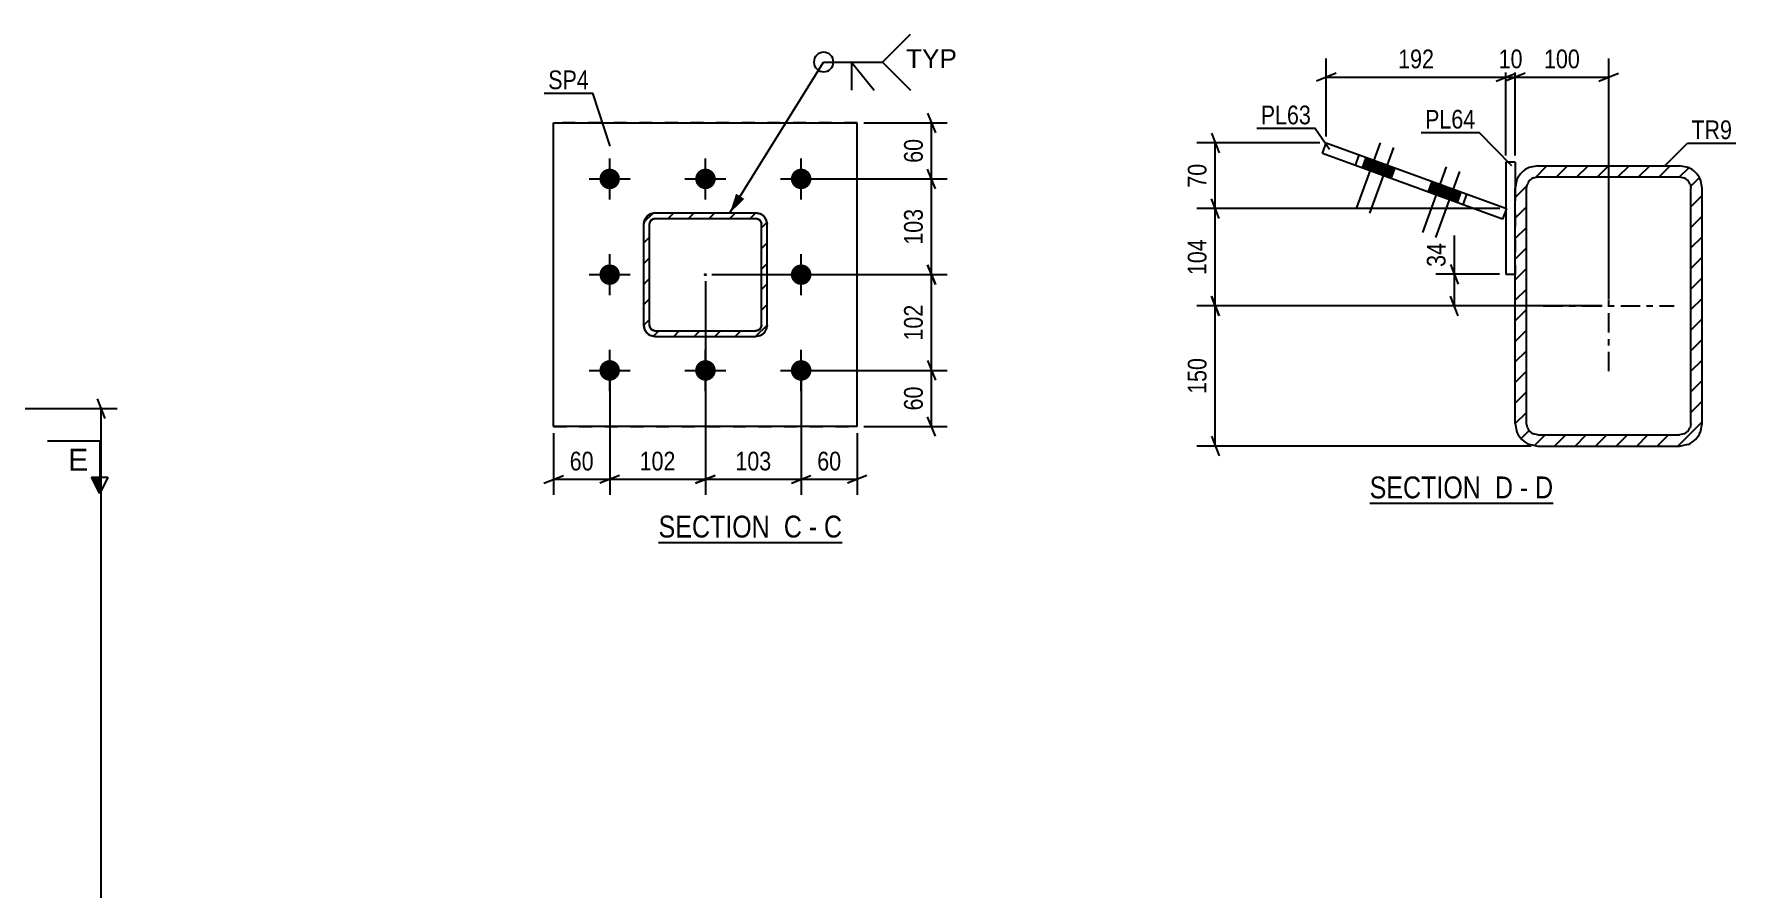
# Model space of a CAD drawing. Header units: millimetres. Extents: x -98 to 743, y -243 to 351.
# Drawn here: x 266.9 to 527.2, y -66 to 64.8 of the extents above; entities that cross this region are included whole.
import ezdxf

# ---------------------------------------------------------------- set-up
doc = ezdxf.new("R2010")
doc.units = ezdxf.units.MM
doc.linetypes.add('DXK_LINE_DOT2', pattern=[3.9198, 1.9599, -1.9599])
doc.linetypes.add('DXK_LINE_DOT3', pattern=[5.9187, 2.979, -0.9799, 0.9799, -0.9799])
doc.styles.add('Arial', font='ARIAL.TTF', dxfattribs={"height": 0.2})
doc.styles.add('Arial Narrow', font='ARIALN.TTF', dxfattribs={"height": 0.2})

# ---------------------------------------------------------------- blocks, each defined once
blk = doc.blocks.new('Unknown-389632146-19 - 13303')
at = {"color": 6, "linetype": 'Continuous'}
blk.add_line((471.22, -6.98), (499.29, -6.98), dxfattribs=at)
at = {"color": 0, "linetype": 'Continuous'}
blk.add_wipeout([(489.33, -6.23), (489.33, -2.73), (471.22, -2.73), (471.22, -6.23)], dxfattribs=at)
at = {"color": 7, "linetype": 'Continuous', "style": 'Arial Narrow'}
blk.add_text('SECTION ', height=3.34, dxfattribs=at).set_placement((471.22, -6.23))
at = {"color": 0, "linetype": 'Continuous'}
blk.add_wipeout([(493.15, -6.23), (493.15, -2.73), (490.38, -2.73), (490.38, -6.23)], dxfattribs=at)
blk.add_wipeout([(495.47, -6.23), (495.47, -2.73), (494.2, -2.73), (494.2, -6.23)], dxfattribs=at)
at = {"color": 7, "linetype": 'Continuous', "style": 'Arial Narrow'}
blk.add_text('D', height=3.34, dxfattribs=at).set_placement((490.38, -6.23))
at = {"color": 0, "linetype": 'Continuous'}
blk.add_wipeout([(499.29, -6.23), (499.29, -2.73), (496.52, -2.73), (496.52, -6.23)], dxfattribs=at)
at = {"color": 7, "linetype": 'Continuous', "style": 'Arial Narrow'}
for s, p in [('-', (494.2, -6.23)), ('D', (496.52, -6.23))]:
    blk.add_text(s, height=3.34, dxfattribs=at).set_placement(p)
blk = doc.blocks.new('Unknown-389632146-15 - 1375')
at = {"color": 6, "linetype": 'Continuous'}
blk.add_line((362.45, -12.97), (390.52, -12.97), dxfattribs=at)
at = {"color": 0, "linetype": 'Continuous'}
blk.add_wipeout([(380.56, -12.22), (380.56, -8.72), (362.45, -8.72), (362.45, -12.22)], dxfattribs=at)
at = {"color": 7, "linetype": 'Continuous', "style": 'Arial Narrow'}
blk.add_text('SECTION ', height=3.34, dxfattribs=at).set_placement((362.45, -12.22))
at = {"color": 0, "linetype": 'Continuous'}
blk.add_wipeout([(384.38, -12.22), (384.38, -8.72), (381.61, -8.72), (381.61, -12.22)], dxfattribs=at)
blk.add_wipeout([(386.7, -12.22), (386.7, -8.72), (385.43, -8.72), (385.43, -12.22)], dxfattribs=at)
at = {"color": 7, "linetype": 'Continuous', "style": 'Arial Narrow'}
blk.add_text('C', height=3.34, dxfattribs=at).set_placement((381.61, -12.22))
at = {"color": 0, "linetype": 'Continuous'}
blk.add_wipeout([(390.52, -12.22), (390.52, -8.72), (387.75, -8.72), (387.75, -12.22)], dxfattribs=at)
at = {"color": 7, "linetype": 'Continuous', "style": 'Arial Narrow'}
for s, p in [('C', (387.75, -12.22)), ('-', (385.43, -12.22))]:
    blk.add_text(s, height=3.34, dxfattribs=at).set_placement(p)
blk = doc.blocks.new('Part-389632146-13367 - 13303')
at = {"linetype": 'Continuous'}
h = blk.add_hatch(dxfattribs=at)
h.set_pattern_fill('', scale=0.7, style=0, pattern_type=0)
h.set_pattern_definition([(45, (493.4905, 5.195), (-1.57154, 1.57154), [])])
h.paths.add_polyline_path([(493.49, 41.19), (493.49, 5.19), (493.75, 3.88), (494.49, 2.77), (495.61, 2.03), (496.92, 1.77), (518.63, 1.77), (519.95, 2.03), (521.06, 2.77), (521.8, 3.88), (522.06, 5.19), (522.06, 41.19), (521.8, 42.51), (521.06, 43.62), (519.95, 44.36), (518.63, 44.62), (496.92, 44.62), (495.61, 44.36), (494.49, 43.62), (493.75, 42.51)])
h.paths.add_polyline_path([(495.71, 42.41), (496.26, 42.78), (496.92, 42.91), (518.63, 42.91), (519.29, 42.78), (519.85, 42.41), (520.22, 41.85), (520.35, 41.19), (520.35, 5.19), (520.22, 4.54), (519.85, 3.98), (519.29, 3.61), (518.63, 3.48), (496.92, 3.48), (496.26, 3.61), (495.71, 3.98), (495.34, 4.54), (495.2, 5.19), (495.2, 41.19), (495.34, 41.85)])
at = {"color": 2, "linetype": 'Continuous'}
for p, q in [((496.92, 44.62), (495.61, 44.36)), ((496.92, 44.62), (518.63, 44.62)), ((519.95, 44.36), (518.63, 44.62)), ((493.75, 42.51), (493.49, 41.19)), ((495.2, 41.19), (495.34, 41.85)), ((496.26, 42.78), (496.92, 42.91)), ((496.92, 42.91), (518.63, 42.91)), ((518.63, 42.91), (519.29, 42.78)), ((520.22, 41.85), (520.35, 41.19)), ((522.06, 41.19), (521.8, 42.51)), ((493.49, 5.19), (493.49, 41.19)), ((495.2, 5.19), (495.2, 41.19)), ((520.35, 5.19), (520.35, 41.19)), ((522.06, 5.19), (522.06, 41.19)), ((493.49, 5.19), (493.75, 3.88)), ((495.34, 4.54), (495.2, 5.19)), ((496.92, 3.48), (496.26, 3.61)), ((496.92, 3.48), (518.63, 3.48)), ((519.29, 3.61), (518.63, 3.48)), ((520.35, 5.19), (520.22, 4.54)), ((521.8, 3.88), (522.06, 5.19)), ((495.61, 2.03), (496.92, 1.77)), ((496.92, 1.77), (518.63, 1.77)), ((518.63, 1.77), (519.95, 2.03))]:
    blk.add_line(p, q, dxfattribs=at)
at = {"color": 7, "linetype": 'DXK_LINE_DOT3'}
for p, q in [((507.78, 13.19), (507.78, 33.19)), ((497.78, 23.19), (517.78, 23.19))]:
    blk.add_line(p, q, dxfattribs=at)
at = {"color": 2, "linetype": 'Continuous'}
for centre, radius, start, end in [((496.92, 41.19), 3.43, 112.5, 157.5), ((518.63, 41.19), 3.43, 22.5, 67.5), ((496.92, 41.19), 1.71, 112.5, 157.5), ((518.63, 41.19), 1.71, 22.5, 67.5), ((496.92, 5.19), 3.43, 202.5, 247.5), ((496.92, 5.19), 1.71, 202.5, 247.5), ((518.63, 5.19), 1.71, 292.5, 337.5), ((518.63, 5.19), 3.43, 292.5, 337.5)]:
    blk.add_arc(centre, radius, start, end, dxfattribs=at)
blk = doc.blocks.new('Part-389632146-13361 - 13303')
at = {"color": 2, "linetype": 'Continuous'}
for p, q in [((493.49, 45.18), (492.06, 45.18)), ((492.06, 45.18), (492.06, 28.04)), ((493.49, 45.18), (493.49, 41.2)), ((492.06, 28.04), (493.49, 28.04))]:
    blk.add_line(p, q, dxfattribs=at)
at = {"color": 7, "linetype": 'DXK_LINE_DOT2'}
blk.add_line((493.49, 41.2), (493.49, 28.04), dxfattribs=at)
blk = doc.blocks.new('Bolt-389632146-13394 - 13303')
at = {"linetype": 'Continuous'}
for points in [[(470.05, 44.3), (472.46, 43.42), (473.05, 45.03), (470.63, 45.91)], [(472.07, 43.56), (474.48, 42.68), (475.07, 44.29), (472.65, 45.17)], [(480.17, 40.61), (482.58, 39.73), (483.17, 41.34), (480.75, 42.22)], [(482.19, 39.88), (484.6, 39), (485.19, 40.61), (482.77, 41.49)]]:
    blk.add_hatch(color=1, dxfattribs=at).paths.add_polyline_path(points)
at = {"color": 1, "linetype": 'Continuous'}
for p, q in [((472.82, 48.15), (469.15, 38.08)), ((474.84, 47.42), (471.17, 37.35)), ((470.63, 45.91), (470.05, 44.3)), ((472.65, 45.17), (472.07, 43.56)), ((473.05, 45.03), (472.46, 43.42)), ((475.07, 44.29), (474.48, 42.68)), ((482.94, 44.47), (479.28, 34.4)), ((480.75, 42.22), (480.17, 40.61)), ((484.96, 43.73), (481.29, 33.67)), ((482.77, 41.49), (482.19, 39.88)), ((483.17, 41.34), (482.58, 39.73)), ((485.19, 40.61), (484.6, 39))]:
    blk.add_line(p, q, dxfattribs=at)
blk = doc.blocks.new('Part-389632146-13386 - 13303')
at = {"color": 2, "linetype": 'Continuous'}
for p, q in [((463.99, 46.5), (464.58, 48.11)), ((464.58, 48.11), (492.13, 38.08)), ((469.03, 44.67), (463.99, 46.5)), ((469.03, 44.67), (469.62, 46.28)), ((491.55, 36.47), (469.03, 44.67)), ((492.13, 38.08), (491.55, 36.47))]:
    blk.add_line(p, q, dxfattribs=at)
at = {"color": 7, "linetype": 'DXK_LINE_DOT2'}
blk.add_line((485.5, 38.67), (486.08, 40.28), dxfattribs=at)
blk = doc.blocks.new('Part-389632146-1490 - 1375')
at = {"color": 2, "linetype": 'Continuous'}
for p, q in [((346.4, 4.75), (346.4, 51.18)), ((346.4, 51.18), (392.83, 51.18)), ((392.83, 4.75), (392.83, 51.18)), ((392.83, 4.75), (346.4, 4.75))]:
    blk.add_line(p, q, dxfattribs=at)
at = {"color": 7, "linetype": 'DXK_LINE_DOT2'}
for p, q in [((392.83, 51.18), (346.4, 51.18)), ((346.4, 4.75), (392.83, 4.75))]:
    blk.add_line(p, q, dxfattribs=at)
blk = doc.blocks.new('Part-389632146-1461 - 1375')
at = {"linetype": 'Continuous'}
h = blk.add_hatch(dxfattribs=at)
h.set_pattern_fill('', scale=0.7, style=0, pattern_type=0)
h.set_pattern_definition([(45, (377.3318, 18.5385), (-1.57154, 1.57154), [])])
h.paths.add_polyline_path([(361.9, 18.54), (377.33, 18.54), (377.99, 18.67), (378.54, 19.04), (378.92, 19.6), (379.05, 20.25), (379.05, 35.68), (378.92, 36.34), (378.54, 36.89), (377.99, 37.27), (377.33, 37.4), (361.9, 37.4), (361.25, 37.27), (360.69, 36.89), (360.32, 36.34), (360.19, 35.68), (360.19, 20.25), (360.32, 19.6), (360.69, 19.04), (361.25, 18.67)])
h.paths.add_polyline_path([(361.11, 19.92), (361.05, 20.25), (361.05, 35.68), (361.11, 36.01), (361.3, 36.29), (361.58, 36.47), (361.9, 36.54), (377.33, 36.54), (377.66, 36.47), (377.94, 36.29), (378.12, 36.01), (378.19, 35.68), (378.19, 20.25), (378.12, 19.92), (377.94, 19.65), (377.66, 19.46), (377.33, 19.4), (361.9, 19.4), (361.58, 19.46), (361.3, 19.65)])
blk.add_hatch(color=30, dxfattribs=at).paths.add_polyline_path([(369.62, 27.87, -1), (369.62, 28.07, -1)])
at = {"color": 7, "linetype": 'DXK_LINE_DOT2'}
for p, q in [((361.25, 37.27), (361.9, 37.4)), ((361.58, 36.47), (361.3, 36.29)), ((361.9, 36.54), (361.58, 36.47)), ((361.9, 37.4), (377.33, 37.4)), ((361.9, 36.54), (377.33, 36.54)), ((377.33, 37.4), (377.99, 37.27)), ((377.66, 36.47), (377.33, 36.54)), ((377.94, 36.29), (377.66, 36.47)), ((360.19, 35.68), (360.32, 36.34)), ((360.19, 20.25), (360.19, 35.68)), ((361.11, 36.01), (361.05, 35.68)), ((361.05, 20.25), (361.05, 35.68)), ((361.3, 36.29), (361.11, 36.01)), ((378.12, 36.01), (377.94, 36.29)), ((378.19, 35.68), (378.12, 36.01)), ((378.19, 20.25), (378.19, 35.68)), ((378.92, 36.34), (379.05, 35.68)), ((379.05, 20.25), (379.05, 35.68)), ((360.32, 19.6), (360.19, 20.25)), ((361.05, 20.25), (361.11, 19.92)), ((361.11, 19.92), (361.3, 19.65)), ((361.9, 18.54), (361.25, 18.67)), ((361.3, 19.65), (361.58, 19.46)), ((361.58, 19.46), (361.9, 19.4)), ((361.9, 19.4), (377.33, 19.4)), ((361.9, 18.54), (377.33, 18.54)), ((377.33, 19.4), (377.66, 19.46)), ((377.99, 18.67), (377.33, 18.54)), ((377.66, 19.46), (377.94, 19.65)), ((377.94, 19.65), (378.12, 19.92)), ((378.12, 19.92), (378.19, 20.25)), ((379.05, 20.25), (378.92, 19.6))]:
    blk.add_line(p, q, dxfattribs=at)
at = {"color": 2, "linetype": 'Continuous'}
for p, q in [((361.9, 37.4), (361.25, 37.27)), ((361.3, 36.29), (361.58, 36.47)), ((361.58, 36.47), (361.9, 36.54)), ((361.9, 37.4), (361.9, 37.4)), ((361.9, 37.4), (377.33, 37.4)), ((361.9, 36.54), (361.9, 36.54)), ((361.9, 36.54), (377.33, 36.54)), ((377.33, 37.4), (377.33, 37.4)), ((377.99, 37.27), (377.33, 37.4)), ((377.33, 36.54), (377.33, 36.54)), ((377.33, 36.54), (377.66, 36.47)), ((377.66, 36.47), (377.94, 36.29)), ((360.32, 36.34), (360.19, 35.68)), ((360.19, 35.68), (360.19, 35.68)), ((360.19, 20.25), (360.19, 35.68)), ((361.05, 35.68), (361.11, 36.01)), ((361.05, 35.68), (361.05, 35.68)), ((361.05, 20.25), (361.05, 35.68)), ((361.11, 36.01), (361.3, 36.29)), ((377.94, 36.29), (378.12, 36.01)), ((378.12, 36.01), (378.19, 35.68)), ((378.19, 35.68), (378.19, 35.68)), ((378.19, 20.25), (378.19, 35.68)), ((379.05, 35.68), (378.92, 36.34)), ((379.05, 35.68), (379.05, 35.68)), ((379.05, 20.25), (379.05, 35.68)), ((360.19, 20.25), (360.19, 20.25)), ((360.19, 20.25), (360.32, 19.6)), ((361.05, 20.25), (361.05, 20.25)), ((361.11, 19.92), (361.05, 20.25)), ((361.3, 19.65), (361.11, 19.92)), ((361.25, 18.67), (361.9, 18.54)), ((361.58, 19.46), (361.3, 19.65)), ((361.9, 19.4), (361.58, 19.46)), ((361.9, 19.4), (361.9, 19.4)), ((361.9, 19.4), (377.33, 19.4)), ((361.9, 18.54), (361.9, 18.54)), ((361.9, 18.54), (377.33, 18.54)), ((377.66, 19.46), (377.33, 19.4)), ((377.33, 19.4), (377.33, 19.4)), ((377.33, 18.54), (377.99, 18.67)), ((377.33, 18.54), (377.33, 18.54)), ((377.94, 19.65), (377.66, 19.46)), ((378.12, 19.92), (377.94, 19.65)), ((378.19, 20.25), (378.12, 19.92)), ((378.19, 20.25), (378.19, 20.25)), ((378.92, 19.6), (379.05, 20.25)), ((379.05, 20.25), (379.05, 20.25))]:
    blk.add_line(p, q, dxfattribs=at)
at = {"color": 7, "linetype": 'DXK_LINE_DOT3'}
blk.add_line((369.62, 27.97), (369.62, 27.97), dxfattribs=at)
at = {"color": 30, "linetype": 'DXK_LINE_DOT3'}
blk.add_line((369.62, 27.97), (369.62, 27.97), dxfattribs=at)
at = {"color": 30, "linetype": 'Continuous'}
blk.add_circle((369.62, 27.97), 0.1, dxfattribs=at)
at = {"color": 7, "linetype": 'DXK_LINE_DOT2'}
for centre, start, end in [((361.9, 35.68), 112.5, 157.5), ((377.33, 35.68), 22.5, 67.5), ((361.9, 20.25), 202.5, 247.5), ((377.33, 20.25), 292.5, 337.5)]:
    blk.add_arc(centre, 1.71, start, end, dxfattribs=at)
at = {"color": 2, "linetype": 'Continuous'}
for centre, start, end in [((361.9, 35.68), 112.5, 157.5), ((377.33, 35.68), 22.5, 67.5), ((361.9, 20.25), 202.5, 247.5), ((377.33, 20.25), 292.5, 337.5)]:
    blk.add_arc(centre, 1.71, start, end, dxfattribs=at)
blk = doc.blocks.new('Bolt-389632146-1381 - 1375')
at = {"linetype": 'Continuous'}
for points in [[(354.97, 44.18, -1), (354.97, 41.04, -1)], [(369.62, 44.18, -1), (369.62, 41.04, -1)], [(384.26, 44.18, -1), (384.26, 41.04, -1)], [(354.97, 29.54, -1), (354.97, 26.4, -1)], [(384.26, 29.54, -1), (384.26, 26.4, -1)], [(354.97, 14.9, -1), (354.97, 11.75, -1)], [(369.62, 14.9, -1), (369.62, 11.75, -1)], [(384.26, 14.9, -1), (384.26, 11.75, -1)]]:
    blk.add_hatch(color=1, dxfattribs=at).paths.add_polyline_path(points)
at = {"color": 1, "linetype": 'Continuous'}
for p, q in [((354.97, 39.47), (354.97, 45.75)), ((369.62, 39.47), (369.62, 45.75)), ((384.26, 39.47), (384.26, 45.75)), ((351.83, 42.61), (358.12, 42.61)), ((366.47, 42.61), (372.76, 42.61)), ((381.12, 42.61), (387.4, 42.61)), ((354.97, 24.82), (354.97, 31.11)), ((384.26, 24.82), (384.26, 31.11)), ((351.83, 27.97), (358.12, 27.97)), ((381.12, 27.97), (387.4, 27.97)), ((354.97, 10.18), (354.97, 16.47)), ((369.62, 10.18), (369.62, 16.47)), ((384.26, 10.18), (384.26, 16.47)), ((351.83, 13.32), (358.12, 13.32)), ((366.47, 13.32), (372.76, 13.32)), ((381.12, 13.32), (387.4, 13.32))]:
    blk.add_line(p, q, dxfattribs=at)
blk = doc.blocks.new('StraightDimension-389632146-27743 - 13303')
at = {"color": 7, "linetype": 'Continuous'}
for p, q in [((464.58, 49.11), (464.58, 61.03)), ((492.06, 46.18), (492.06, 61.03)), ((466.08, 58.78), (463.08, 57.58)), ((464.58, 58.18), (492.06, 58.18)), ((490.56, 57.58), (493.56, 58.78))]:
    blk.add_line(p, q, dxfattribs=at)
at = {"color": 0}
blk.add_wipeout([(481.66, 58.93), (481.66, 63.13), (474.98, 63.13), (474.98, 58.93)], dxfattribs=at)
at = {"color": 3, "style": 'Arial Narrow'}
blk.add_text('192', height=2.863, dxfattribs=at).set_placement((475.58, 59.53))
blk = doc.blocks.new('StraightDimension-389632146-14062 - 13303')
at = {"color": 7, "linetype": 'Continuous'}
for p, q in [((483.58, 29.54), (484.78, 26.54)), ((491.06, 28.04), (481.33, 28.04)), ((484.18, 23.19), (484.18, 28.04)), ((484.78, 21.69), (483.58, 24.69)), ((506.78, 23.19), (481.33, 23.19))]:
    blk.add_line(p, q, dxfattribs=at)
at = {"color": 0}
blk.add_wipeout([(483.43, 33.42), (479.23, 33.42), (479.23, 28.56), (483.43, 28.56)], dxfattribs=at)
at = {"color": 7, "linetype": 'Continuous'}
blk.add_line((484.18, 28.04), (484.18, 33.94), dxfattribs=at)
blk.add_line((484.18, 28.04), (484.18, 33.94), dxfattribs=at)
at = {"color": 3, "style": 'Arial Narrow'}
blk.add_text('34', height=2.863, rotation=90.0002, dxfattribs=at).set_placement((482.83, 29.16))
blk = doc.blocks.new('StraightDimension-389632146-27694 - 13303')
at = {"color": 7, "linetype": 'Continuous'}
for p, q in [((447.01, 49.61), (448.21, 46.61)), ((463.58, 48.11), (444.76, 48.11)), ((447.61, 38.08), (447.61, 48.11)), ((448.21, 36.58), (447.01, 39.58)), ((491.13, 38.08), (444.76, 38.08))]:
    blk.add_line(p, q, dxfattribs=at)
at = {"color": 0}
blk.add_wipeout([(446.86, 45.52), (442.66, 45.52), (442.66, 40.67), (446.86, 40.67)], dxfattribs=at)
at = {"color": 3, "style": 'Arial Narrow'}
blk.add_text('70', height=2.863, rotation=90.0002, dxfattribs=at).set_placement((446.26, 41.27))
blk = doc.blocks.new('StraightDimension-389632146-27695 - 13303')
at = {"color": 7, "linetype": 'Continuous'}
for p, q in [((448.21, 36.58), (447.01, 39.58)), ((491.13, 38.08), (444.76, 38.08)), ((447.61, 23.19), (447.61, 38.08)), ((447.01, 24.69), (448.21, 21.69)), ((496.78, 23.19), (444.76, 23.19))]:
    blk.add_line(p, q, dxfattribs=at)
at = {"color": 0}
blk.add_wipeout([(446.86, 33.98), (442.66, 33.98), (442.66, 27.3), (446.86, 27.3)], dxfattribs=at)
at = {"color": 3, "style": 'Arial Narrow'}
blk.add_text('104', height=2.863, rotation=90.0002, dxfattribs=at).set_placement((446.26, 27.9))
blk = doc.blocks.new('StraightDimension-389632146-27696 - 13303')
at = {"color": 7, "linetype": 'Continuous'}
for p, q in [((448.21, 21.69), (447.01, 24.69)), ((496.78, 23.19), (444.76, 23.19)), ((447.61, 1.77), (447.61, 23.19)), ((447.01, 3.27), (448.21, 0.27)), ((495.92, 1.77), (444.76, 1.77))]:
    blk.add_line(p, q, dxfattribs=at)
at = {"color": 0}
blk.add_wipeout([(446.86, 15.82), (442.66, 15.82), (442.66, 9.14), (446.86, 9.14)], dxfattribs=at)
at = {"color": 3, "style": 'Arial Narrow'}
blk.add_text('150', height=2.863, rotation=90.0002, dxfattribs=at).set_placement((446.26, 9.74))
blk = doc.blocks.new('StraightDimension-389632146-27741 - 13303')
at = {"color": 7, "linetype": 'Continuous'}
for p, q in [((493.49, 46.18), (493.49, 61.03)), ((507.78, 24.19), (507.78, 61.03)), ((494.99, 58.78), (491.99, 57.58)), ((493.49, 58.18), (507.78, 58.18)), ((506.28, 57.58), (509.28, 58.78))]:
    blk.add_line(p, q, dxfattribs=at)
at = {"color": 0}
blk.add_wipeout([(503.98, 58.93), (503.98, 63.13), (497.29, 63.13), (497.29, 58.93)], dxfattribs=at)
at = {"color": 3, "style": 'Arial Narrow'}
blk.add_text('100', height=2.863, dxfattribs=at).set_placement((497.89, 59.53))
blk = doc.blocks.new('StraightDimension-389632146-27742 - 13303')
at = {"color": 7, "linetype": 'Continuous'}
for p, q in [((492.06, 46.18), (492.06, 61.03)), ((493.49, 46.18), (493.49, 61.03)), ((490.56, 57.58), (493.56, 58.78)), ((494.99, 58.78), (491.99, 57.58)), ((492.06, 58.18), (493.49, 58.18))]:
    blk.add_line(p, q, dxfattribs=at)
at = {"color": 0}
blk.add_wipeout([(495.2, 58.93), (495.2, 63.13), (490.35, 63.13), (490.35, 58.93)], dxfattribs=at)
at = {"color": 3, "style": 'Arial Narrow'}
blk.add_text('10', height=2.863, dxfattribs=at).set_placement((490.95, 59.53))
blk = doc.blocks.new('StraightDimension-389632146-3454 - 3139')
at = {"color": 7, "linetype": 'Continuous'}
for p, q in [((277.81, 6), (276.61, 9)), ((210.6, 7.5), (279.61, 7.5)), ((277.21, -173), (277.21, 7.5)), ((276.61, -171.5), (277.81, -174.5)), ((240.15, -173), (279.61, -173))]:
    blk.add_line(p, q, dxfattribs=at)
at = {"color": 0}
blk.add_wipeout([(276.46, -78.49), (272.26, -78.49), (272.26, -87.01), (276.46, -87.01)], dxfattribs=at)
at = {"color": 3, "style": 'Arial Narrow'}
blk.add_text('3610', height=2.863, rotation=90.0002, dxfattribs=at).set_placement((275.86, -86.41))
blk = doc.blocks.new('StraightDimension-389632146-38812 - 1375')
at = {"color": 7, "linetype": 'Continuous'}
for p, q in [((354.97, 12.32), (354.97, -5.72)), ((346.4, 3.75), (346.4, -5.72)), ((344.9, -3.92), (347.9, -2.72)), ((346.4, -3.32), (354.97, -3.32)), ((356.47, -2.72), (353.47, -3.92))]:
    blk.add_line(p, q, dxfattribs=at)
at = {"color": 0}
blk.add_wipeout([(353.12, -2.57), (353.12, 1.63), (348.26, 1.63), (348.26, -2.57)], dxfattribs=at)
at = {"color": 3, "style": 'Arial Narrow'}
blk.add_text('60', height=2.863, dxfattribs=at).set_placement((348.86, -1.97))
blk = doc.blocks.new('StraightDimension-389632146-38811 - 1375')
at = {"color": 7, "linetype": 'Continuous'}
for p, q in [((369.62, 26.97), (369.62, -5.72)), ((354.97, 12.32), (354.97, -5.72)), ((356.47, -2.72), (353.47, -3.92)), ((354.97, -3.32), (369.62, -3.32)), ((368.12, -3.92), (371.12, -2.72))]:
    blk.add_line(p, q, dxfattribs=at)
at = {"color": 0}
blk.add_wipeout([(365.64, -2.57), (365.64, 1.63), (358.95, 1.63), (358.95, -2.57)], dxfattribs=at)
at = {"color": 3, "style": 'Arial Narrow'}
blk.add_text('102', height=2.863, dxfattribs=at).set_placement((359.55, -1.97))
blk = doc.blocks.new('StraightDimension-389632146-38750 - 1375')
at = {"color": 7, "linetype": 'Continuous'}
for p, q in [((403.61, 52.68), (404.81, 49.68)), ((393.83, 51.18), (406.61, 51.18)), ((404.21, 42.61), (404.21, 51.18)), ((385.26, 42.61), (406.61, 42.61)), ((404.81, 41.11), (403.61, 44.11))]:
    blk.add_line(p, q, dxfattribs=at)
at = {"color": 0}
blk.add_wipeout([(403.46, 49.32), (399.26, 49.32), (399.26, 44.47), (403.46, 44.47)], dxfattribs=at)
at = {"color": 3, "style": 'Arial Narrow'}
blk.add_text('60', height=2.863, rotation=90.0002, dxfattribs=at).set_placement((402.86, 45.07))
blk = doc.blocks.new('StraightDimension-389632146-38751 - 1375')
at = {"color": 7, "linetype": 'Continuous'}
for p, q in [((385.26, 42.61), (406.61, 42.61)), ((404.81, 41.11), (403.61, 44.11)), ((404.21, 27.97), (404.21, 42.61)), ((403.61, 29.47), (404.81, 26.47)), ((370.62, 27.97), (406.61, 27.97))]:
    blk.add_line(p, q, dxfattribs=at)
at = {"color": 0}
blk.add_wipeout([(403.46, 38.63), (399.26, 38.63), (399.26, 31.95), (403.46, 31.95)], dxfattribs=at)
at = {"color": 3, "style": 'Arial Narrow'}
blk.add_text('103', height=2.863, rotation=90.0002, dxfattribs=at).set_placement((402.86, 32.55))
blk = doc.blocks.new('StraightDimension-389632146-38752 - 1375')
at = {"color": 7, "linetype": 'Continuous'}
for p, q in [((404.81, 26.47), (403.61, 29.47)), ((370.62, 27.97), (406.61, 27.97)), ((404.21, 13.32), (404.21, 27.97)), ((385.26, 13.32), (406.61, 13.32)), ((403.61, 14.82), (404.81, 11.82))]:
    blk.add_line(p, q, dxfattribs=at)
at = {"color": 0}
blk.add_wipeout([(403.46, 23.99), (399.26, 23.99), (399.26, 17.3), (403.46, 17.3)], dxfattribs=at)
at = {"color": 3, "style": 'Arial Narrow'}
blk.add_text('102', height=2.863, rotation=90.0002, dxfattribs=at).set_placement((402.86, 17.9))
blk = doc.blocks.new('StraightDimension-389632146-38753 - 1375')
at = {"color": 7, "linetype": 'Continuous'}
for p, q in [((385.26, 13.32), (406.61, 13.32)), ((403.61, 14.82), (404.81, 11.82)), ((404.21, 4.75), (404.21, 13.32)), ((404.81, 3.25), (403.61, 6.25)), ((393.83, 4.75), (406.61, 4.75))]:
    blk.add_line(p, q, dxfattribs=at)
at = {"color": 0}
blk.add_wipeout([(403.46, 11.47), (399.26, 11.47), (399.26, 6.61), (403.46, 6.61)], dxfattribs=at)
at = {"color": 3, "style": 'Arial Narrow'}
blk.add_text('60', height=2.863, rotation=90.0002, dxfattribs=at).set_placement((402.86, 7.21))
blk = doc.blocks.new('StraightDimension-389632146-38809 - 1375')
at = {"color": 7, "linetype": 'Continuous'}
for p, q in [((384.26, 12.32), (384.26, -5.72)), ((392.83, 3.75), (392.83, -5.72)), ((382.76, -3.92), (385.76, -2.72)), ((384.26, -3.32), (392.83, -3.32)), ((394.33, -2.72), (391.33, -3.92))]:
    blk.add_line(p, q, dxfattribs=at)
at = {"color": 0}
blk.add_wipeout([(390.97, -2.57), (390.97, 1.63), (386.12, 1.63), (386.12, -2.57)], dxfattribs=at)
at = {"color": 3, "style": 'Arial Narrow'}
blk.add_text('60', height=2.863, dxfattribs=at).set_placement((386.72, -1.97))
blk = doc.blocks.new('StraightDimension-389632146-38810 - 1375')
at = {"color": 7, "linetype": 'Continuous'}
for p, q in [((369.62, 26.97), (369.62, -5.72)), ((384.26, 12.32), (384.26, -5.72)), ((371.12, -2.72), (368.12, -3.92)), ((369.62, -3.32), (384.26, -3.32)), ((382.76, -3.92), (385.76, -2.72))]:
    blk.add_line(p, q, dxfattribs=at)
at = {"color": 0}
blk.add_wipeout([(380.28, -2.57), (380.28, 1.63), (373.6, 1.63), (373.6, -2.57)], dxfattribs=at)
at = {"color": 3, "style": 'Arial Narrow'}
blk.add_text('103', height=2.863, dxfattribs=at).set_placement((374.2, -1.97))
blk = doc.blocks.new('Mark-389632146-13953 - 13303')
at = {"color": 0}
blk.add_wipeout([(526.65, 48.69), (526.65, 51.69), (520.44, 51.69), (520.44, 48.69)], dxfattribs=at)
blk.add_wipeout([(526.65, 48.69), (526.65, 51.69), (520.44, 51.69), (520.44, 48.69)], dxfattribs=at)
at = {"color": 30, "linetype": 'Continuous'}
for p, q in [((516.31, 44.55), (519.84, 48.09)), ((519.84, 48.09), (527.25, 48.09))]:
    blk.add_line(p, q, dxfattribs=at)
at = {"color": 3, "style": 'Arial Narrow'}
blk.add_text('TR9', height=2.863, dxfattribs=at).set_placement((520.44, 48.69))
blk = doc.blocks.new('Mark-389632146-13950 - 13303')
at = {"color": 0}
blk.add_wipeout([(487.38, 50.31), (487.38, 53.31), (479.7, 53.31), (479.7, 50.31)], dxfattribs=at)
blk.add_wipeout([(487.38, 50.31), (487.38, 53.31), (479.7, 53.31), (479.7, 50.31)], dxfattribs=at)
at = {"color": 30, "linetype": 'Continuous'}
for p in [(479.1, 49.71), (492.98, 44.62)]:
    blk.add_line(p, (487.98, 49.71), dxfattribs=at)
at = {"color": 3, "style": 'Arial Narrow'}
blk.add_text('PL64', height=2.863, dxfattribs=at).set_placement((479.7, 50.31))
blk = doc.blocks.new('Mark-389632146-13956 - 13303')
at = {"color": 0}
blk.add_wipeout([(462.24, 50.96), (462.24, 53.96), (454.56, 53.96), (454.56, 50.96)], dxfattribs=at)
blk.add_wipeout([(462.24, 50.96), (462.24, 53.96), (454.56, 53.96), (454.56, 50.96)], dxfattribs=at)
at = {"color": 30, "linetype": 'Continuous'}
for p in [(453.96, 50.36), (465.1, 47.13)]:
    blk.add_line(p, (462.84, 50.36), dxfattribs=at)
at = {"color": 3, "style": 'Arial Narrow'}
blk.add_text('PL63', height=2.863, dxfattribs=at).set_placement((454.56, 50.96))
blk = doc.blocks.new('SectionMark-389632146-25901 - 3139')
at = {"color": 6, "linetype": 'Continuous'}
for p in [(276.98, 2.5), (278.23, -3)]:
    blk.add_line(p, (276.98, -5.5), dxfattribs=at)
at = {"color": 0, "linetype": 'Continuous'}
blk.add_wipeout([(275.23, -2), (275.23, 1.5), (272.12, 1.5), (272.12, -2)], dxfattribs=at)
at = {"linetype": 'Continuous'}
blk.add_hatch(color=6, dxfattribs=at).paths.add_polyline_path([(275.73, -3), (276.98, -3), (276.98, -5.5)])
at = {"color": 6, "linetype": 'Continuous'}
for p, q in [((276.98, 2.5), (268.98, 2.5)), ((275.73, -3), (278.23, -3)), ((276.98, -5.5), (275.73, -3))]:
    blk.add_line(p, q, dxfattribs=at)
at = {"color": 3, "linetype": 'Continuous', "style": 'Arial'}
blk.add_text('E', height=3.34, dxfattribs=at).set_placement((272.12, -2))
blk = doc.blocks.new('WeldMark-389632146-28993 - 1375')
at = {"linetype": 'Continuous'}
blk.add_hatch(color=30, dxfattribs=at).paths.add_polyline_path([(375.57, 39.55), (373.35, 37.4), (374.3, 40.34)])
at = {"color": 30, "linetype": 'Continuous'}
for p, q in [((373.35, 37.4), (387.7, 60.48)), ((387.7, 60.48), (396.7, 60.48))]:
    blk.add_line(p, q, dxfattribs=at)
at = {"color": 3, "linetype": 'Continuous'}
for q in [(395.41, 56.19), (391.98, 56.19)]:
    blk.add_line((391.98, 60.48), q, dxfattribs=at)
for start, end in [(90, 270), (270, 90)]:
    blk.add_arc((387.7, 60.48), 1.5, start, end, dxfattribs=at)
at = {"color": 0, "linetype": 'Continuous'}
blk.add_wipeout([(408.07, 59.58), (408.07, 62.58), (400.3, 62.58), (400.3, 59.58)], dxfattribs=at)
blk.add_wipeout([(408.07, 59.58), (408.07, 62.58), (400.3, 62.58), (400.3, 59.58)], dxfattribs=at)
at = {"color": 3, "linetype": 'Continuous'}
for q in [(400.98, 64.76), (400.98, 56.19)]:
    blk.add_line((396.7, 60.48), q, dxfattribs=at)
at = {"color": 3, "linetype": 'Continuous', "style": 'Arial'}
blk.add_text('TYP', height=2.865, dxfattribs=at).set_placement((400.3, 59.58))
blk = doc.blocks.new('Mark-389632146-28706 - 1375')
at = {"color": 0}
blk.add_wipeout([(351.78, 56.33), (351.78, 59.33), (345.57, 59.33), (345.57, 56.33)], dxfattribs=at)
blk.add_wipeout([(351.78, 56.33), (351.78, 59.33), (345.57, 59.33), (345.57, 56.33)], dxfattribs=at)
at = {"color": 30, "linetype": 'Continuous'}
for p in [(344.97, 55.73), (355.03, 47.62)]:
    blk.add_line(p, (352.38, 55.73), dxfattribs=at)
at = {"color": 3, "style": 'Arial Narrow'}
blk.add_text('SP4', height=2.863, dxfattribs=at).set_placement((345.57, 56.33))

msp = doc.modelspace()

# ---------------------------------------------------------------- block references
for name in ['Part-389632146-1490 - 1375', 'Part-389632146-13386 - 13303', 'Bolt-389632146-13394 - 13303', 'Bolt-389632146-1381 - 1375', 'Part-389632146-13361 - 13303', 'Part-389632146-13367 - 13303', 'Part-389632146-1461 - 1375', 'StraightDimension-389632146-3454 - 3139', 'Unknown-389632146-19 - 13303', 'Unknown-389632146-15 - 1375']:
    msp.add_blockref(name, (0, 0))

# ---------------------------------------------------------------- next in the draw order: block references
for name in ['StraightDimension-389632146-27743 - 13303', 'Mark-389632146-28706 - 1375', 'StraightDimension-389632146-38750 - 1375', 'Mark-389632146-13953 - 13303', 'StraightDimension-389632146-14062 - 13303', 'StraightDimension-389632146-38812 - 1375', 'SectionMark-389632146-25901 - 3139']:
    msp.add_blockref(name, (0, 0))

# ---------------------------------------------------------------- next in the draw order: block references
for name in ['StraightDimension-389632146-27694 - 13303', 'StraightDimension-389632146-38811 - 1375']:
    msp.add_blockref(name, (0, 0))

# ---------------------------------------------------------------- next in the draw order: block references
for name in ['Mark-389632146-13956 - 13303', 'StraightDimension-389632146-38751 - 1375', 'StraightDimension-389632146-27695 - 13303']:
    msp.add_blockref(name, (0, 0))

# ---------------------------------------------------------------- next in the draw order: block references
for name in ['WeldMark-389632146-28993 - 1375', 'StraightDimension-389632146-38752 - 1375', 'StraightDimension-389632146-27696 - 13303']:
    msp.add_blockref(name, (0, 0))

# ---------------------------------------------------------------- next in the draw order: block references
for name in ['StraightDimension-389632146-27741 - 13303', 'StraightDimension-389632146-38753 - 1375']:
    msp.add_blockref(name, (0, 0))

# ---------------------------------------------------------------- next in the draw order: block references
for name in ['StraightDimension-389632146-27742 - 13303', 'StraightDimension-389632146-38809 - 1375']:
    msp.add_blockref(name, (0, 0))

# ---------------------------------------------------------------- next in the draw order: block references
for name in ['Mark-389632146-13950 - 13303', 'StraightDimension-389632146-38810 - 1375']:
    msp.add_blockref(name, (0, 0))

doc.saveas('drawing.dxf')
